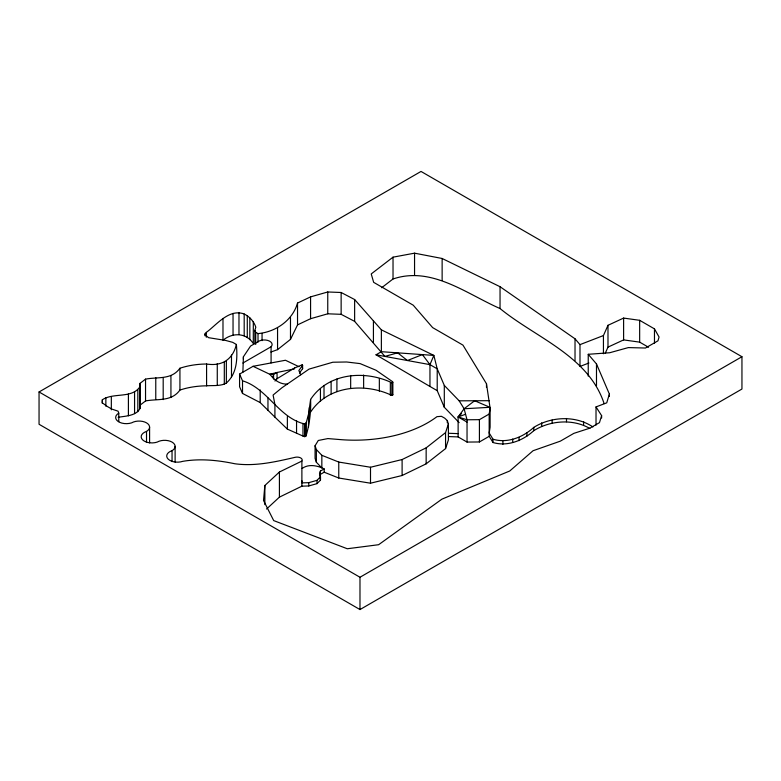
<?xml version="1.0" encoding="UTF-8"?>
<svg xmlns="http://www.w3.org/2000/svg" width="781" height="781" viewBox="0 0 781 781"><rect width="100%" height="100%" fill="white"/><g stroke="black" fill="none" stroke-linecap="round" stroke-linejoin="round"><path stroke-width="1.17" d="M118.165 417.308C125.614 415.951 135.865 416.078 140.024 408.512L140.063 383.344L145.539 379.127C157.811 376.745 171.39 380.074 179.933 368.241A54.074 31.22 0 0 1 206.584 364.014C221.755 366.494 232.718 359.66 236.399 344.48L232.689 342.342L225.67 340.448L208.576 337.675L204.817 334.707L206.301 332.403C216.942 324.574 229.136 308.427 244.189 313.991C249.627 316.666 253.971 321.411 255.817 327.219L254.85 330.363L254.85 343.699M140.024 408.512L140.063 383.344M140.024 386.683C131.804 398.935 113.567 392.257 102.34 399.755L102.204 402.762L107.046 406.325L111.82 409.078L118.068 411.167L118.771 413.159L118.771 421.642M310.604 399.423C311.102 411.694 309.54 424.063 306.084 435.808L304.668 436.657L302.969 436.062L287.369 429.111L274.912 417.122L274.912 404.48L273.096 395.04L281.882 387.806L309.091 369.091L332.833 362.228L346.666 361.993L360.129 363.614L376.032 370.253L392.277 381.47L392.853 382.182L391.837 382.758C365.01 369.969 328.098 372.762 310.604 399.423L308.515 414.389L306.084 423.165L304.668 424.005C278.592 417.689 267.863 388.655 242.52 380.796L239.572 374.099L253.064 366.309L285.446 360.256L298.996 366.709M242.881 372.186L243.408 356.78L250.574 346.051L259.351 340.946A7.869 4.54 0 0 1 269.386 341.053A7.869 4.54 0 0 1 271.085 346.754L271.085 362.94M118.771 413.159A10.67 6.16 0 0 0 117.853 421.262A10.67 6.16 0 0 0 131.647 422.843A10.504 6.063 0 0 1 146.516 422.843A10.504 6.063 0 0 1 146.516 431.424A10.67 6.16 0 0 0 142.611 439.84A10.67 6.16 0 0 0 157.186 442.095A10.504 6.063 0 0 1 172.045 442.095A10.504 6.063 0 0 1 172.045 450.676A10.67 6.16 0 0 0 168.14 459.091A10.67 6.16 0 0 0 182.715 461.346C200.024 458.379 217.762 460.185 234.847 463.758C255.27 466.579 275.517 461.835 295.325 457.275A5.116 2.948 0 0 1 300.695 457.959A5.116 2.948 0 0 1 301.886 461.063L279.413 472.017L264.857 485.499L263.529 500.494L273.692 520.585L347.272 548.75L378.629 544.708L441.919 499.147L509.749 470.992L533.072 450.725L560.309 441.167L573.85 433.357L589.909 428.154L599.476 422.638L601.614 415.638L596.02 406.921L606.739 402.83L609.375 394.073L596.489 363.956L588.239 354.291L609.697 352.748L628.324 347.594L645.467 348.023L657.963 340.819L659.066 337.021L654.468 328.869L639.659 320.317L623.609 318.072L607.989 325.306L603.44 335.557L603.44 353.744M589.821 428.457C573.01 418.626 550.068 420.412 533.765 430.692C523.036 440.582 507.484 446.849 493.026 442.524L489.179 436.325L489.179 414.037L490.107 408.219L486.485 383.764L462.948 345.114L432.645 327.61L413.227 305.186L373.66 282.341L371.229 273.936L393.028 257.164L414.555 253.171L442.134 258.482L500.045 286.715L575.021 338.798L579.99 344.626L579.99 366.455L588.923 362.999M287.564 384.037C282.039 384.555 276.396 381.548 272.735 377.662L273.584 374.353L277.06 372.488L294.535 368.847L294.535 368.007L302.12 364.844L302.598 365.371L298.859 370.497L300.685 374.763M319.8 476.185L320.376 474.389L324.164 472.202L324.164 468.912L320.376 471.089L319.517 473.784L320.503 476.791L320.503 480.081L316.998 483.634L308.798 485.958L301.886 486.182L279.413 497.136L266.565 509.027M324.164 472.202L338.759 478.021L370.506 483.205L402.108 475.512L426.153 463.836L445.56 448.597L445.56 432.625L448.401 423.927L447.298 420.559L444.682 418.138L441.411 416.312L436.95 416.663A103.258 59.62 0 0 1 339.979 439.566L327.893 438.58L318.287 440.474L315.075 445.736L315.075 458.408L316.364 462.225L321.84 467.985L321.84 455.313L316.364 449.553L315.075 445.736M445.56 448.597L448.401 439.888L448.401 423.927M459.15 422.628L444.301 407.262L437.214 390.656L429.96 386.468L429.96 364.639L433.845 355.414L381.372 329.855L354.633 299.543L341.141 292.494L327.756 291.977L310.574 296.878L297.532 303.067C292.533 320.522 275.595 332.032 258.013 333.604L255.709 332.276L254.85 330.363M605.255 353.276L607.989 347.125L607.989 325.306M140.063 405.173L145.539 400.946C157.811 398.574 171.39 401.903 179.933 390.061A54.074 31.22 0 0 1 206.584 385.834C213.106 385.228 220.457 386.429 226.353 383.061C237.395 373.172 237.483 358.167 236.399 344.48M270.909 352.026L277.558 349.644L290.483 339.384L297.532 324.886L297.532 303.067M299.474 372.996L302.598 368.73L302.579 365.108M376.032 354.828L381.372 351.684L433.845 355.414L437.214 368.827L444.301 385.433L459.169 400.829L464.099 408.756L489.96 407.311L474.653 400.751L464.099 408.756L458.125 416.947L458.125 436.921L467.038 442.066L479.417 441.968L489.179 436.325M274.971 381.011L277.06 378.697L294.535 368.007M310.604 412.065C328.098 385.414 365.01 382.612 391.837 395.411L392.853 394.825L392.853 382.182M301.778 480.705A5.116 2.948 0 0 1 301.886 482.883L308.798 482.668L316.998 480.344L320.503 476.791M461.542 413.588L458.125 416.947L467.038 422.091M490.107 408.219L490.107 427.217L489.179 433.035L493.026 439.234C507.484 443.559 523.036 437.282 533.765 427.402C551.113 416.458 575.685 415.258 592.916 426.953M321.84 455.313L338.759 462.059L370.506 467.243L402.108 459.54L426.153 447.874L445.56 432.625M381.655 287.74L393.028 278.983C431.581 265.852 466.56 293.92 500.045 308.544C535.864 337.851 588.493 355.931 604.123 403.621M39.05 391.964L421.018 171.439L741.95 356.722L741.95 389.036L359.982 609.561L39.05 424.278L39.05 391.964L359.982 577.257L741.95 356.722M242.881 363.038L271.085 346.754M302.149 468.434C308.671 463.729 317.457 465.505 324.164 468.912M465.564 414.272L458.125 416.947L467.038 419.778L479.417 419.67L489.179 414.037M253.308 321.704L253.308 343.523C246.269 332.706 232.718 332.237 222.985 340.243L222.985 318.423M297.532 324.886L310.574 318.707L327.756 313.806L341.141 314.323L354.633 321.372L384.896 356.409L397.656 352.836L407.428 360.529L422.384 354.594L429.96 364.639L437.214 368.827L437.214 390.656M607.989 347.125L623.609 339.901L639.659 342.137L648.542 347.272M579.99 344.626L603.44 335.557M459.169 400.829L489.326 400.692M273.584 379.039L273.584 374.353L269.748 374.245L253.064 366.309M448.499 433.279L458.125 433.631M448.499 436.569L458.125 436.921M429.96 364.639L375.993 354.789L429.96 386.468M239.572 374.099L239.572 386.741L242.52 393.439L260.21 402.586L274.912 417.122M272.325 373.621L273.584 374.353M272.735 377.662L269.748 374.245L277.06 372.488L277.06 378.697M392.277 394.112L392.853 394.825M319.849 478.079L320.503 480.081M464.099 408.756L467.038 419.778L467.038 442.066M302.598 368.73L302.12 364.844M654.468 328.869L654.468 343.415M639.659 320.317L639.659 342.137M623.609 318.072L623.609 339.901M609.375 394.073L609.375 396.494M601.614 415.638L601.614 418.03M596.489 363.956L596.489 385.775M596.02 406.921L596.02 425.108M588.239 354.291L588.239 376.12M583.612 421.584L583.612 424.874M575.021 338.798L575.021 360.617M566.498 418.47L566.498 421.769M552.118 420.051L552.118 423.341M541.692 422.833L541.692 426.123M533.765 427.402L533.765 430.692M526.941 432.791L526.941 436.091M519.004 437.38L519.004 440.669M512.707 439.059L512.707 442.358M502.915 441.04L502.915 444.33M500.045 286.715L500.045 308.544M493.026 439.234L493.026 442.524M486.485 383.764L486.485 387.396M479.417 419.67L479.417 441.968M447.298 420.559L447.298 422.863M444.301 385.433L444.301 407.262M442.134 258.482L442.134 280.301M426.153 447.874L426.153 463.836M414.555 253.171L414.555 274.99M402.108 459.54L402.108 475.512M393.028 257.164L393.028 278.983M391.837 382.758L391.837 395.411M390.344 382.67L390.344 395.313M381.372 329.855L381.372 351.684M379.341 378.57L379.341 391.222M373.425 320.659L373.425 342.478M370.506 467.243L370.506 483.205M363.634 375.007L363.634 387.659M359.982 577.257L359.982 609.561M354.633 299.543L354.633 321.372M350.669 375.466L350.669 388.108M341.141 292.494L341.141 314.323M338.759 462.059L338.759 478.021M336.914 378.961L336.914 391.603M331.124 381.294L331.124 393.936M327.756 291.977L327.756 313.806M324.008 385.404L324.008 398.046M320.435 388.772L320.435 401.414M320.376 471.089L320.376 474.389M316.998 480.344L316.998 483.634M316.364 449.553L316.364 462.225M310.574 296.878L310.574 318.707M309.305 407.623L309.305 420.266M308.798 482.668L308.798 485.958M308.515 414.389L308.515 427.041M306.113 422.57L306.084 435.808M305.664 423.692L305.664 436.335M305.264 423.927L305.264 436.569M304.668 424.005L304.668 436.657M302.969 423.419L302.969 436.062M301.886 461.063L301.886 486.182M296.555 420.676L296.555 433.328M290.483 317.555L290.483 339.384M287.369 416.468L287.369 429.111M279.413 472.017L279.413 497.136M277.558 327.825L277.558 349.644M267.961 397.91L267.961 410.552M264.857 485.499L264.857 504.633M262.055 333.37L262.055 340.653M260.21 389.934L260.21 402.586M258.013 333.604L258.013 342.088M255.709 332.276L255.709 344.401M249.832 317.847L249.832 339.667M247.284 315.778L247.284 337.607M244.189 313.991L244.189 335.81M243.408 356.78L243.408 359.201M242.52 380.796L242.52 393.439M238.976 312.478L238.976 334.297M233.041 313.406L233.041 335.225M231.488 355.052L231.488 376.872M226.353 361.242L226.353 383.061M224.313 362.413L224.313 384.242M217.274 363.634L217.274 385.463M206.584 364.014L206.584 385.834M206.301 332.403L206.301 337.246M205.061 333.428L205.061 335.85M179.933 368.241L179.933 390.061M175.12 446.39L175.12 462.147M172.045 450.676L172.045 461.591M170.932 375.72L170.932 397.539M163.19 377.789L163.19 399.608M155.77 377.643L155.77 399.462M149.591 427.139L149.591 442.895M146.516 431.424L146.516 442.339M145.539 379.127L145.539 400.946M137.827 389.904L137.827 411.724M134.566 391.789L134.566 413.608M128.406 393.985L128.406 415.804M111.332 396.484L111.332 409.82M105.855 397.724L105.855 406.208M102.34 399.755L102.34 403.386"/></g></svg>
